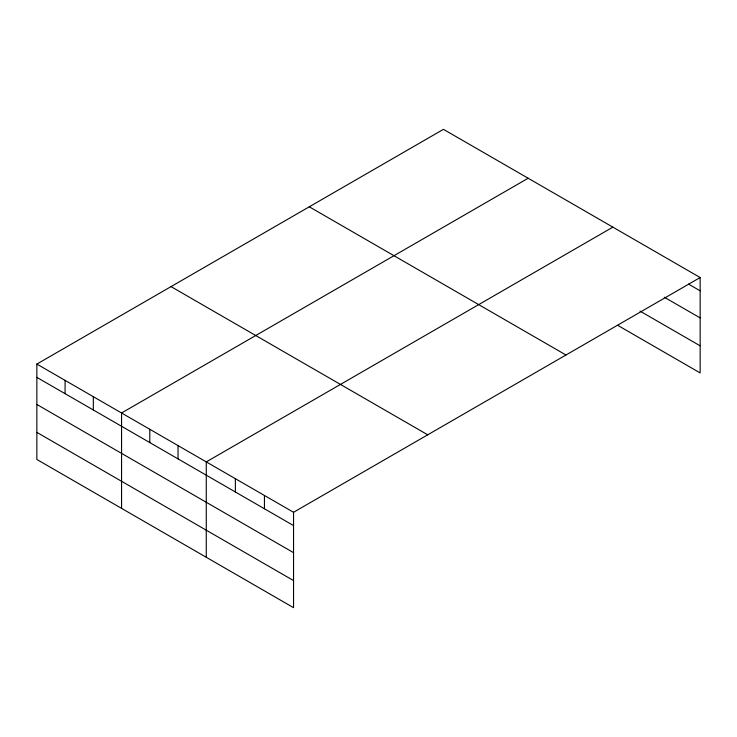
<?xml version="1.0" encoding="UTF-8"?>
<svg xmlns="http://www.w3.org/2000/svg" width="737" height="737" viewBox="0 0 737 737"><rect width="100%" height="100%" fill="white"/><g stroke="black" fill="none" stroke-linecap="round" stroke-linejoin="round"><path stroke-width="1.11" d="M617.717 325.33L700.15 372.922L700.15 277.536L443.453 129.334L36.85 364.078L36.85 459.464L293.547 607.666L293.547 512.279L36.85 364.078M528.162 178.234L121.559 412.987L121.559 508.373M612.871 227.143L206.268 461.896L206.268 557.283M293.547 512.279L700.15 277.536M688.515 284.104L700.15 290.829M664.267 297.204L700.15 317.914M640.029 311.115L700.15 345.828M309.273 206.793L565.97 355.004M171.03 286.61L427.727 434.812M36.85 377.372L293.547 525.573M36.85 404.456L293.547 552.667M36.85 432.37L293.547 580.581M264.454 495.485L264.454 508.779M235.361 478.691L235.361 491.984M178.032 445.59L178.032 458.884M149.795 429.284L149.795 442.578M93.323 396.681L93.323 409.975M65.086 380.384L65.086 393.669"/></g></svg>
